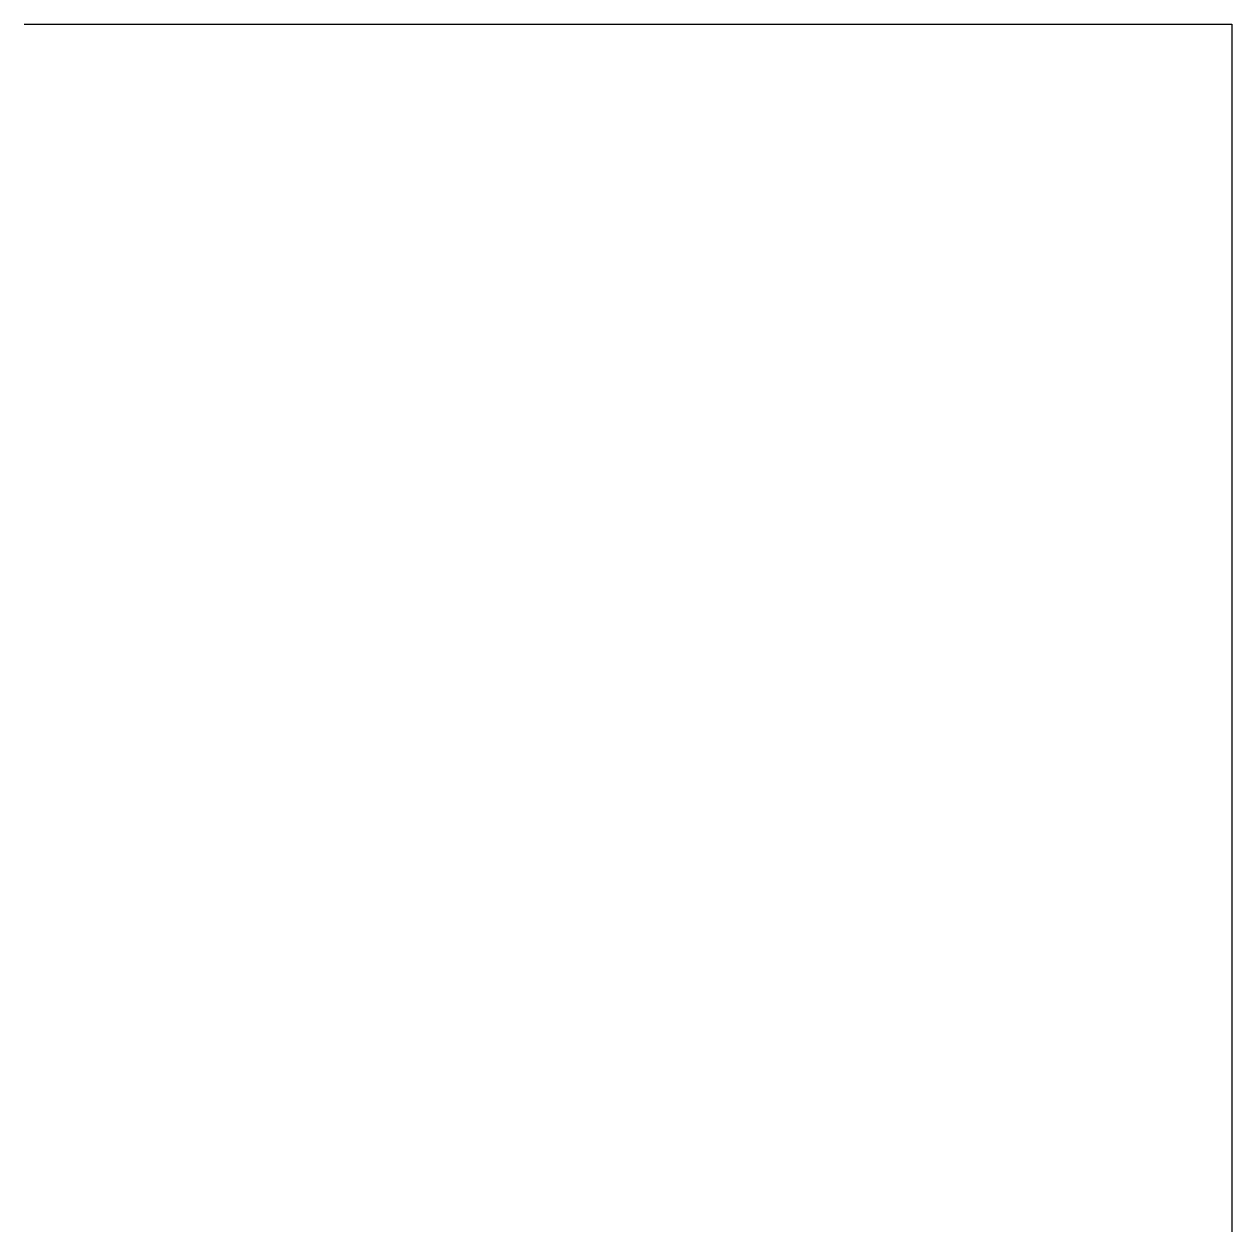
# Model space of a CAD drawing. Extents: x 10 to 420, y 5 to 297.
# Drawn here: x 415 to 420, y 292 to 297 of the extents above; entities that cross this region are included whole.
import ezdxf
from ezdxf.enums import TextEntityAlignment as Align

# ---------------------------------------------------------------- set-up
doc = ezdxf.new("R2010")
doc.units = 0
doc.header["$LTSCALE"] = 6
doc.header["$MEASUREMENT"] = 0
doc.layers.add('CART', color=7, linetype='CONTINUOUS')
doc.styles.add('DIN', font='DIN', dxfattribs={"width": 0.85})

# ---------------------------------------------------------------- blocks, each defined once
blk = doc.blocks.new('WB-FG100')
at = {"layer": 'CART', "color": 1}
for p, q in [((415, 297), (420, 297)), ((420, 297), (420, 292))]:
    blk.add_line(p, q, dxfattribs=at)
at = {"layer": 'CART', "color": 7, "style": 'DIN', "width": 0.9}
blk.add_attdef('FILE', text='', height=2.5, rotation=90, dxfattribs=at).set_placement((15.9514, 68.3804), align=Align.CENTER)
for tag, p in [('MOD-3', (13.9239, 19)), ('MOD-2', (13.9239, 15)), ('MOD-1', (13.9239, 11)), ('NR.COMMESSA', (315, 9))]:
    blk.add_attdef(tag, text='', height=2.5, dxfattribs=at).set_placement(p, align=Align.MIDDLE)
at = {"layer": 'CART', "color": 7, "style": 'DIN'}
for tag, width, p in [('REV-3', 0.9, (21.6581, 19)), ('DATA-3', 0.9, (45.3676, 19)), ('NOME-3', 0.9, (57.3676, 19)), ('REV-2', 0.9, (21.6581, 15)), ('DATA-2', 0.9, (45.3676, 15)), ('NOME-2', 0.9, (57.3676, 15)), ('REV-1', 0.9, (21.6581, 11)), ('DATA-1', 0.9, (45.3676, 11)), ('NOME-1', 0.7, (57.3676, 11))]:
    blk.add_attdef(tag, text='', height=2, dxfattribs=dict(at, width=width)).set_placement(p, align=Align.MIDDLE_LEFT)
at = {"layer": 'CART', "color": 2, "style": 'DIN', "width": 0.9}
for tag, p in [('TITOLO-1/3', (266.5, 18.2259)), ('TITOLO-1/2', (266.5, 15.7259)), ('TITOLO-2/3', (266.5, 13.1784)), ('TITOLO-2/2', (266.5, 10.6784)), ('TITOLO-3/3', (266.5, 8.1308))]:
    blk.add_attdef(tag, text='', height=3.5, dxfattribs=at).set_placement(p, align=Align.MIDDLE)
at = {"layer": 'CART', "color": 7, "style": 'DIN', "width": 0.9}
for tag, p, height in [('DATA', (78.64, 17.94), 2), ('ESECUTORE', (78.64, 13.97), 2), ('CONTROLLORE', (78.64, 9.99), 2), ('SEGUE', (398.9305, 5.6481), 2.8), ('NORMA', (78.64, 6.01), 2)]:
    blk.add_attdef(tag, p, '', height=height, dxfattribs=at)
at = {"layer": 'CART', "color": 3, "style": 'DIN', "width": 0.85}
for tag, p in [('=', (375.3328, 16.6296)), ('+', (375.3328, 12.7578))]:
    blk.add_attdef(tag, text='', height=3, dxfattribs=at).set_placement(p, align=Align.BOTTOM_LEFT)
at = {"layer": 'CART', "color": 3, "style": 'DIN', "width": 0.9}
blk.add_attdef('ASSIEME', text='', height=3.5, dxfattribs=at).set_placement((334, 17), align=Align.MIDDLE)
blk.add_attdef('FOGLIO', text='', height=2.8, dxfattribs=at).set_placement((414.2037, 9.5573), align=Align.RIGHT)
at = {"layer": 'CART', "color": 2, "style": 'DIN', "width": 0.9}
blk.add_attdef('DISEGNO', text='', height=5, dxfattribs=at).set_placement((395.2677, 6.35), align=Align.RIGHT)
at = {"layer": 'CART', "color": 1, "style": 'DIN', "width": 0.9}
blk.add_attdef('TIPOLOGIA', (233.3714, 6.0011), '', height=2, dxfattribs=at)

msp = doc.modelspace()

# ---------------------------------------------------------------- block references
at = {"layer": 'CART'}
msp.add_blockref('WB-FG100', (0, 0), dxfattribs=at)

doc.saveas('drawing.dxf')
